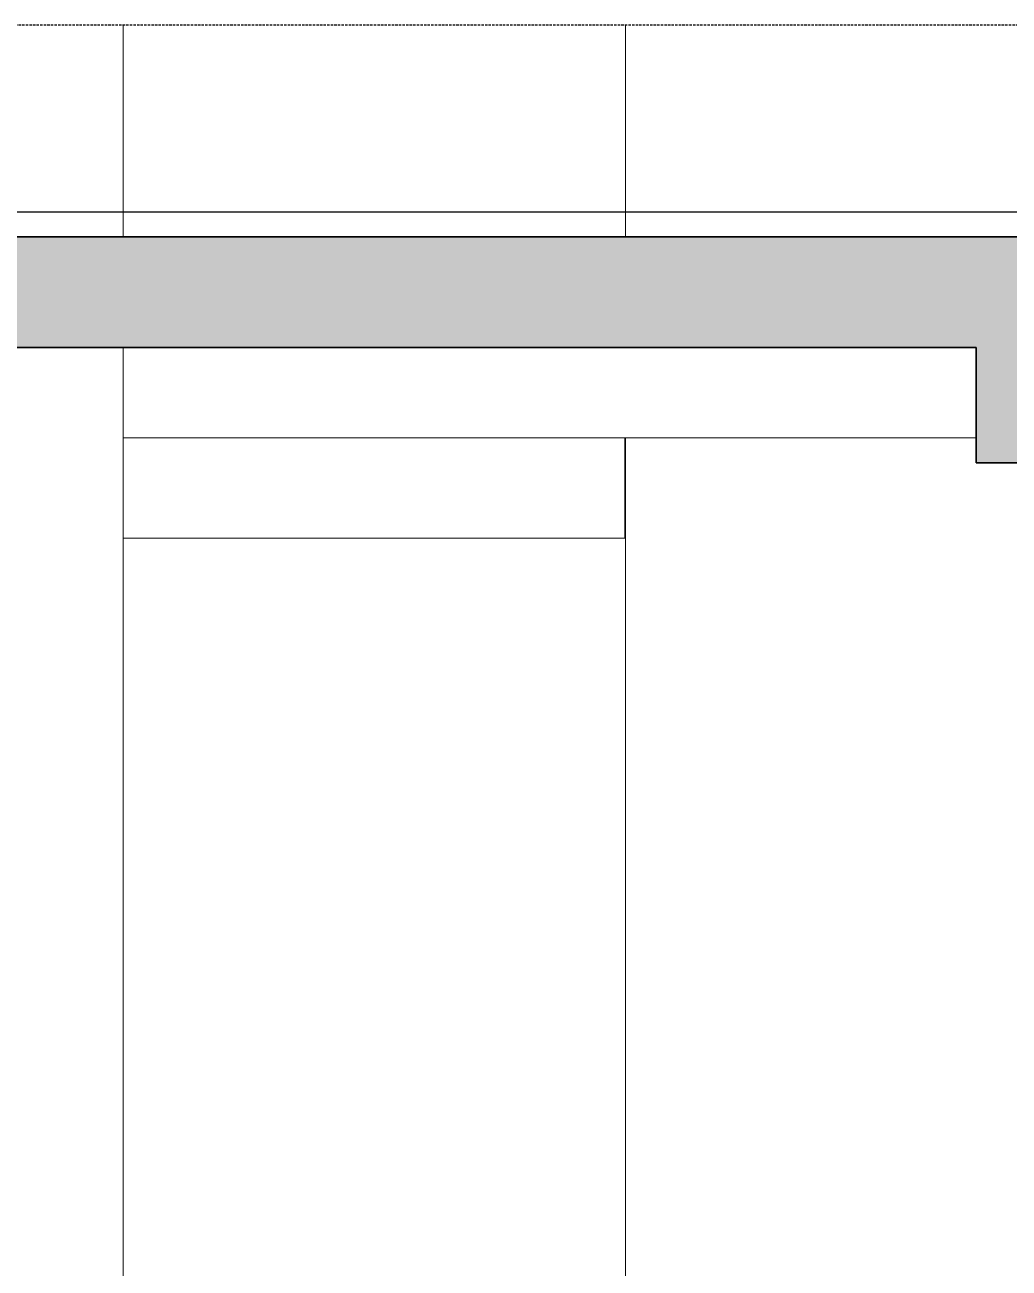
# Model space of a CAD drawing. Header units: millimetres. Extents: x 67190 to 250421, y 542 to 78637.
# Drawn here: x 118802 to 120762, y 3498 to 5972 of the extents above; entities that cross this region are included whole.
import ezdxf

# ---------------------------------------------------------------- set-up
doc = ezdxf.new("R2010")
doc.units = ezdxf.units.MM
for name, pattern in [('Centre', [31.75, 6.35, -4.7625, 15.875, -4.7625]), ('Hidden', [7.14375, 4.7625, -2.38125]), ('IMPORT-CENTER _2_', [40.64, 25.4, -5.08, 5.08, -5.08])]:
    doc.linetypes.add(name, pattern=pattern)
for name, color, linetype, lineweight in [('0-6', 130, 'Continuous', 5), ('A-DETL-GENF', 92, 'Continuous', 18), ('A-DETL-GENF-4', 92, 'Hidden', 25), ('A-DETL-GENF-5', 9, 'Continuous', 18), ('A-DETL-MEDM', 33, 'Continuous', 35), ('A-FLOR-LEVL-2', 51, 'Centre', 9), ('A-WALL', 113, 'Continuous', 18), ('G-IMPT', 8, 'Continuous', 18), ('G-IMPT-3', 8, 'IMPORT-CENTER _2_', 18), ('M-EQPM', 50, 'Continuous', 18), ('M-EQPM-2', 50, 'Continuous', 25), ('S-BEAM-2', 7, 'Continuous', 18), ('S-COLS-7', 7, 'Continuous', 18)]:
    doc.layers.add(name, color=color, linetype=linetype, lineweight=lineweight)

# ---------------------------------------------------------------- blocks, each defined once
blk = doc.blocks.new('NCV_TKTC_KET CAU_rvt-4-TKCS_CĂN HỘ LOẠI 5 - MẶT CẮT 3')
at = {"layer": 'S-BEAM-2'}
for p, q in [((31236.9, 5150), (32934.9, 5150)), ((32235.3, 4950), (32235.3, 5150)), ((31236.9, 4950), (32235.3, 4950))]:
    blk.add_line(p, q, dxfattribs=at)
at = {"layer": 'S-COLS-7'}
for p, q in [((32236.9, 5550), (32236.9, 5971.8)), ((32236.9, 2150), (32236.9, 5150))]:
    blk.add_line(p, q, dxfattribs=at)
blk = doc.blocks.new('TKTC_XREF_251221_MB TANG 2-7 - TKTC_XREF_260130_MB TANG 2-5_dwg_$cc-4746812-TKCS_CĂN HỘ LOẠI 5 - MẶT CẮT 3')
at = {"layer": 'G-IMPT'}
blk.add_line((31222.5, 5600), (31222.5, 5600), dxfattribs=at)
at = {"layer": 'G-IMPT-3'}
blk.add_line((31265, 5600), (31180.1, 5600), dxfattribs=at)
at = {"layer": 'M-EQPM'}
for p, q in [((31254.1, 5600), (31191, 5600)), ((31191, 5600), (31222.5, 5600)), ((31222.5, 5600), (31254.1, 5600))]:
    blk.add_line(p, q, dxfattribs=at)
blk = doc.blocks.new('TKTC_XREF_251221_MB TANG 2-7 - TKTC_XREF_260130_MB TANG 2-5_dwg_CUM U_DN150-4746811-TKCS_CĂN HỘ LOẠI 5 - MẶT CẮT 3')
at = {"layer": 'G-IMPT'}
for p, q in [((31182.1, 5600), (31181.5, 5600)), ((31181.5, 5600), (31182.1, 5600)), ((31181.5, 5600), (31182.1, 5600)), ((31182.1, 5600), (31181.5, 5600)), ((31185.3, 5600), (31182.1, 5600)), ((31182.1, 5600), (31185.3, 5600)), ((31185.3, 5600), (31182.1, 5600)), ((31182.1, 5600), (31185.3, 5600)), ((31185.8, 5600), (31185.8, 5600)), ((31185.8, 5600), (31185.8, 5600)), ((31185.8, 5600), (31188.6, 5600)), ((31188.6, 5600), (31185.8, 5600)), ((31188.6, 5600), (31185.8, 5600)), ((31188.6, 5600), (31185.8, 5600)), ((31185.8, 5600), (31188.6, 5600)), ((31188.6, 5600), (31185.8, 5600)), ((31188.6, 5600), (31185.8, 5600)), ((31188.6, 5600), (31185.8, 5600)), ((31188.6, 5600), (31189.8, 5600)), ((31189.8, 5600), (31188.6, 5600)), ((31188.6, 5600), (31189.8, 5600)), ((31189.8, 5600), (31188.6, 5600)), ((31189.8, 5600), (31224.3, 5600)), ((31189.8, 5600), (31224.3, 5600)), ((31189.8, 5600), (31224.3, 5600)), ((31189.8, 5600), (31224.3, 5600)), ((31224.3, 5600), (31224.3, 5600)), ((31224.3, 5600), (31224.3, 5600)), ((31224.3, 5600), (31259.8, 5600)), ((31259.8, 5600), (31224.3, 5600))]:
    blk.add_line(p, q, dxfattribs=at)
blk = doc.blocks.new('TKTC_XREF_251221_MB TANG 2-7 - TKTC_XREF_260130_MB TANG 2-5_dwg_CUM U_DN150-V67-TKCS_CĂN HỘ LOẠI 5 - MẶT CẮT 3')
at = {"layer": 'G-IMPT'}
for p, q in [((31180.8, 5600), (31180.1, 5600)), ((31180.1, 5600), (31180.8, 5600)), ((31180.1, 5600), (31180.8, 5600)), ((31180.8, 5600), (31180.1, 5600)), ((31184.6, 5600), (31180.8, 5600)), ((31180.8, 5600), (31184.6, 5600)), ((31184.6, 5600), (31180.8, 5600)), ((31180.8, 5600), (31184.6, 5600)), ((31185.3, 5600), (31185.3, 5600)), ((31185.3, 5600), (31185.3, 5600)), ((31185.3, 5600), (31188.6, 5600)), ((31188.6, 5600), (31185.3, 5600)), ((31188.6, 5600), (31185.3, 5600)), ((31188.6, 5600), (31185.3, 5600)), ((31185.3, 5600), (31188.6, 5600)), ((31188.6, 5600), (31185.3, 5600)), ((31188.6, 5600), (31185.3, 5600)), ((31188.6, 5600), (31185.3, 5600)), ((31188.6, 5600), (31189.9, 5600)), ((31189.9, 5600), (31188.6, 5600)), ((31188.6, 5600), (31189.9, 5600)), ((31189.9, 5600), (31188.6, 5600)), ((31189.9, 5600), (31231.1, 5600)), ((31189.9, 5600), (31231.1, 5600)), ((31189.9, 5600), (31231.1, 5600)), ((31189.9, 5600), (31231.1, 5600)), ((31231.1, 5600), (31267.6, 5600)), ((31267.6, 5600), (31231.1, 5600)), ((31231.1, 5600), (31269.8, 5600)), ((31269.8, 5600), (31231.1, 5600)), ((31231.1, 5600), (31273.3, 5600)), ((31273.3, 5600), (31231.1, 5600))]:
    blk.add_line(p, q, dxfattribs=at)
blk = doc.blocks.new('TKTC_XREF_251221_MB TANG 2-7 - TKTC_XREF_260130_MB TANG 2-5_dwg_$cc-V68-TKCS_CĂN HỘ LOẠI 5 - MẶT CẮT 3')
at = {"layer": 'G-IMPT'}
for p, q in [((31231.1, 5600), (31195.4, 5600)), ((31195.4, 5600), (31266.7, 5600)), ((31266.7, 5600), (31231.1, 5600))]:
    blk.add_line(p, q, dxfattribs=at)
at = {"layer": 'G-IMPT-3'}
blk.add_line((31281.6, 5600), (31180.5, 5600), dxfattribs=at)
at = {"layer": 'M-EQPM'}
for p, q in [((31268.6, 5600), (31193.5, 5600)), ((31193.5, 5600), (31231.1, 5600)), ((31231.1, 5600), (31268.6, 5600))]:
    blk.add_line(p, q, dxfattribs=at)
blk = doc.blocks.new('TKTC_XREF_251221_MB TANG 2-7 - TKTC_XREF_260130_MB TANG 2-5_dwg_$cc-4746805-TKCS_CĂN HỘ LOẠI 5 - MẶT CẮT 3')
at = {"layer": 'G-IMPT-3'}
for p, q in [((31264.2, 5600), (31183.6, 5600)), ((31223.9, 5600), (31223.9, 5600))]:
    blk.add_line(p, q, dxfattribs=at)
at = {"layer": 'M-EQPM'}
for p, q in [((31194, 5600), (31250.9, 5600)), ((31250.9, 5600), (31194, 5600)), ((31223.9, 5600), (31223.9, 5600)), ((31223.9, 5600), (31223.9, 5600)), ((31223.9, 5600), (31223.9, 5600))]:
    blk.add_line(p, q, dxfattribs=at)
blk = doc.blocks.new('TKTC_XREF_251221_MB TANG 2-7 - TKTC_XREF_260130_MB TANG 2-5_dwg_CUM U_DN100-4746799-TKCS_CĂN HỘ LOẠI 5 - MẶT CẮT 3')
at = {"layer": 'G-IMPT'}
for p, q in [((31182.4, 5600), (31182.9, 5600)), ((31182.9, 5600), (31182.4, 5600)), ((31182.4, 5600), (31182.9, 5600)), ((31182.9, 5600), (31182.4, 5600)), ((31185.7, 5600), (31182.9, 5600)), ((31182.9, 5600), (31185.7, 5600)), ((31185.7, 5600), (31182.9, 5600)), ((31182.9, 5600), (31185.7, 5600)), ((31186.2, 5600), (31186.2, 5600)), ((31186.2, 5600), (31186.2, 5600)), ((31186.2, 5600), (31188.8, 5600)), ((31188.8, 5600), (31186.2, 5600)), ((31188.8, 5600), (31186.2, 5600)), ((31188.8, 5600), (31186.2, 5600)), ((31186.2, 5600), (31188.8, 5600)), ((31188.8, 5600), (31186.2, 5600)), ((31188.8, 5600), (31186.2, 5600)), ((31188.8, 5600), (31186.2, 5600)), ((31188.8, 5600), (31189.8, 5600)), ((31189.8, 5600), (31188.8, 5600)), ((31188.8, 5600), (31189.8, 5600)), ((31189.8, 5600), (31188.8, 5600)), ((31189.8, 5600), (31223.9, 5600)), ((31189.8, 5600), (31223.9, 5600)), ((31189.8, 5600), (31223.9, 5600)), ((31189.8, 5600), (31223.9, 5600)), ((31223.9, 5600), (31223.9, 5600)), ((31223.9, 5600), (31223.9, 5600)), ((31223.9, 5600), (31259.2, 5600)), ((31259.2, 5600), (31223.9, 5600))]:
    blk.add_line(p, q, dxfattribs=at)
blk = doc.blocks.new('TKTC_XREF_251221_MB TANG 2-7 - TKTC_XREF_260130_MB TANG 2-5_dwg_CUM U_DN150-V69-TKCS_CĂN HỘ LOẠI 5 - MẶT CẮT 3')
at = {"layer": 'G-IMPT'}
for p, q in [((31178.8, 5600), (31178, 5600)), ((31178, 5600), (31178.8, 5600)), ((31178, 5600), (31178.8, 5600)), ((31178.8, 5600), (31178, 5600)), ((31183.3, 5600), (31178.8, 5600)), ((31178.8, 5600), (31183.3, 5600)), ((31183.3, 5600), (31178.8, 5600)), ((31178.8, 5600), (31183.3, 5600)), ((31184.1, 5600), (31184.1, 5600)), ((31184.1, 5600), (31184.1, 5600)), ((31184.1, 5600), (31184.1, 5600)), ((31184.1, 5600), (31184.1, 5600)), ((31184.1, 5600), (31184.1, 5600)), ((31184.1, 5600), (31184.1, 5600)), ((31184.1, 5600), (31188.2, 5600)), ((31188.2, 5600), (31184.1, 5600)), ((31188.2, 5600), (31184.1, 5600)), ((31188.2, 5600), (31184.1, 5600)), ((31184.1, 5600), (31188.2, 5600)), ((31188.2, 5600), (31184.1, 5600)), ((31188.2, 5600), (31184.1, 5600)), ((31188.2, 5600), (31184.1, 5600)), ((31188.2, 5600), (31189.8, 5600)), ((31189.8, 5600), (31188.2, 5600)), ((31188.2, 5600), (31189.8, 5600)), ((31189.8, 5600), (31188.2, 5600)), ((31189.8, 5600), (31239.1, 5600)), ((31189.8, 5600), (31239.1, 5600)), ((31189.8, 5600), (31239.1, 5600)), ((31189.8, 5600), (31239.1, 5600)), ((31239.1, 5600), (31283, 5600)), ((31283, 5600), (31239.1, 5600)), ((31239.1, 5600), (31239.1, 5600)), ((31239.1, 5600), (31239.1, 5600))]:
    blk.add_line(p, q, dxfattribs=at)
blk = doc.blocks.new('TKTC_XREF_251221_MB TANG 2-7 - TKTC_XREF_260130_MB TANG 2-5_dwg_$cc-4746800-TKCS_CĂN HỘ LOẠI 5 - MẶT CẮT 3')
at = {"layer": 'G-IMPT-3'}
for p, q in [((31402.5, 5600), (31176.5, 5600)), ((31289.7, 5600), (31289.4, 5600))]:
    blk.add_line(p, q, dxfattribs=at)
at = {"layer": 'M-EQPM'}
for p, q in [((31205.5, 5600), (31205.5, 5600)), ((31289.6, 5600), (31289.4, 5600)), ((31289.4, 5600), (31289.5, 5600)), ((31289.5, 5600), (31289.6, 5600))]:
    blk.add_line(p, q, dxfattribs=at)
blk = doc.blocks.new('TKTC_XREF_251221_MB TANG 2-7 - TKTC_XREF_260130_MB TANG 2-5_dwg_CUM U_DN100-4746796-TKCS_CĂN HỘ LOẠI 5 - MẶT CẮT 3')
at = {"layer": 'G-IMPT'}
for p, q in [((31169.3, 5600), (31170.7, 5600)), ((31170.7, 5600), (31169.3, 5600)), ((31169.3, 5600), (31169.3, 5600)), ((31169.5, 5600), (31170.9, 5600)), ((31170.9, 5600), (31169.5, 5600)), ((31169.5, 5600), (31169.5, 5600)), ((31173, 5600), (31173, 5600)), ((31173.2, 5600), (31173.2, 5600)), ((31175.8, 5600), (31175.8, 5600)), ((31176, 5600), (31176.1, 5600)), ((31178.7, 5600), (31178.7, 5600)), ((31178.9, 5600), (31179, 5600)), ((31180.1, 5600), (31180.1, 5600)), ((31180.1, 5600), (31180.1, 5600)), ((31180.1, 5600), (31180.1, 5600)), ((31187.2, 5600), (31180.1, 5600)), ((31187.2, 5600), (31180.1, 5600)), ((31180.4, 5600), (31180.4, 5600)), ((31180.4, 5600), (31180.4, 5600)), ((31180.4, 5600), (31180.4, 5600)), ((31187.4, 5600), (31180.4, 5600)), ((31187.4, 5600), (31180.4, 5600)), ((31190, 5600), (31285.8, 5600)), ((31190.3, 5600), (31286.1, 5600)), ((31286.1, 5600), (31285.8, 5600)), ((31286, 5600), (31285.8, 5600)), ((31286.1, 5600), (31285.8, 5600))]:
    blk.add_line(p, q, dxfattribs=at)
at = {"layer": 'G-IMPT', "flags": 128}
for points in [[(31178.7, 5600), (31170.7, 5600), (31170.7, 5600), (31178.7, 5600)], [(31178.9, 5600), (31170.9, 5600), (31170.9, 5600), (31179, 5600)], [(31180.1, 5600), (31187.2, 5600), (31187.2, 5600), (31180.1, 5600)], [(31180.4, 5600), (31187.5, 5600), (31187.4, 5600), (31180.4, 5600)], [(31187.2, 5600), (31187.2, 5600), (31190, 5600), (31190, 5600), (31187.2, 5600), (31187.2, 5600)], [(31187.4, 5600), (31187.4, 5600), (31190.3, 5600), (31190.3, 5600), (31187.5, 5600), (31187.5, 5600)], [(31190, 5600), (31285.8, 5600), (31285.8, 5600)], [(31190.3, 5600), (31286.1, 5600), (31286, 5600)]]:
    blk.add_lwpolyline(points, dxfattribs=at)
blk = doc.blocks.new('TKTC_XREF_251221_MB TANG 2-7 - TKTC_XREF_260130_MB TANG 2-5_dwg_$cc-V70-TKCS_CĂN HỘ LOẠI 5 - MẶT CẮT 3')
at = {"layer": 'G-IMPT-3'}
for p, q in [((31071.8, 5600), (31192.9, 5600)), ((31132.8, 5600), (31131.9, 5600))]:
    blk.add_line(p, q, dxfattribs=at)
at = {"layer": 'M-EQPM'}
for p, q in [((31132.7, 5600), (31132.1, 5600)), ((31132.1, 5600), (31132.4, 5600)), ((31132.4, 5600), (31132.7, 5600)), ((31177.4, 5600), (31177.4, 5600))]:
    blk.add_line(p, q, dxfattribs=at)
blk = doc.blocks.new('TKTC_XREF_251221_MB TANG 2-7 - TKTC_XREF_260130_MB TANG 2-5_dwg_CUM U_DN100-V71-TKCS_CĂN HỘ LOẠI 5 - MẶT CẮT 3')
at = {"layer": 'G-IMPT'}
for p, q in [((31134.7, 5600), (31133.9, 5600)), ((31134.7, 5600), (31133.9, 5600)), ((31185.2, 5600), (31133.9, 5600)), ((31134.6, 5600), (31134, 5600)), ((31186, 5600), (31134.7, 5600)), ((31186.7, 5600), (31190.5, 5600)), ((31186.8, 5600), (31190.6, 5600)), ((31187.5, 5600), (31191.3, 5600)), ((31187.5, 5600), (31191.3, 5600)), ((31190.5, 5600), (31190.5, 5600)), ((31190.5, 5600), (31190.6, 5600)), ((31190.6, 5600), (31190.6, 5600)), ((31191.3, 5600), (31191.3, 5600)), ((31191.3, 5600), (31191.3, 5600)), ((31191.3, 5600), (31191.3, 5600)), ((31191.3, 5600), (31191.3, 5600)), ((31192, 5600), (31192.1, 5600)), ((31192.8, 5600), (31192.9, 5600)), ((31193.6, 5600), (31193.6, 5600)), ((31194.4, 5600), (31194.4, 5600)), ((31195.1, 5600), (31195.1, 5600)), ((31196.4, 5600), (31195.6, 5600)), ((31195.6, 5600), (31196.3, 5600)), ((31196.3, 5600), (31197.1, 5600)), ((31196.3, 5600), (31196.4, 5600)), ((31197.1, 5600), (31196.4, 5600)), ((31197.1, 5600), (31197.1, 5600))]:
    blk.add_line(p, q, dxfattribs=at)
at = {"layer": 'G-IMPT', "flags": 128}
for points in [[(31185.3, 5600), (31133.9, 5600), (31134, 5600)], [(31186, 5600), (31134.7, 5600), (31134.6, 5600)], [(31186.7, 5600), (31186.7, 5600), (31185.2, 5600), (31185.3, 5600), (31186.8, 5600), (31186.8, 5600)], [(31187.5, 5600), (31187.5, 5600), (31185.9, 5600), (31186, 5600), (31187.6, 5600), (31187.5, 5600)], [(31190.6, 5600), (31186.8, 5600), (31186.7, 5600), (31190.5, 5600)], [(31191.3, 5600), (31187.5, 5600), (31187.5, 5600), (31191.3, 5600)], [(31191.3, 5600), (31195.6, 5600), (31195.6, 5600), (31191.3, 5600)], [(31192, 5600), (31196.3, 5600), (31196.4, 5600), (31192.1, 5600)]]:
    blk.add_lwpolyline(points, dxfattribs=at)
blk = doc.blocks.new('TKTC_XREF_251221_MB TANG 2-7 - TKTC_XREF_260130_MB TANG 2-5_dwg_$cc-4746795-TKCS_CĂN HỘ LOẠI 5 - MẶT CẮT 3')
at = {"layer": 'G-IMPT-3'}
for p, q in [((31043.3, 5600), (31196.3, 5600)), ((31119.9, 5600), (31119.8, 5600))]:
    blk.add_line(p, q, dxfattribs=at)
at = {"layer": 'M-EQPM'}
for p, q in [((31119.8, 5600), (31119.9, 5600)), ((31119.9, 5600), (31119.8, 5600)), ((31119.8, 5600), (31119.8, 5600)), ((31176.7, 5600), (31176.7, 5600))]:
    blk.add_line(p, q, dxfattribs=at)
blk = doc.blocks.new('TKTC_XREF_251221_MB TANG 2-7 - TKTC_XREF_260130_MB TANG 2-5_dwg_CUM U_DN100-V72-TKCS_CĂN HỘ LOẠI 5 - MẶT CẮT 3')
at = {"layer": 'G-IMPT'}
for p, q in [((31119.8, 5600), (31119.9, 5600)), ((31119.8, 5600), (31119.9, 5600)), ((31119.8, 5600), (31119.9, 5600)), ((31184.6, 5600), (31119.8, 5600)), ((31184.7, 5600), (31119.9, 5600)), ((31186.5, 5600), (31191.3, 5600)), ((31186.5, 5600), (31191.3, 5600)), ((31186.6, 5600), (31191.4, 5600)), ((31186.6, 5600), (31191.4, 5600)), ((31191.3, 5600), (31191.3, 5600)), ((31191.3, 5600), (31191.3, 5600)), ((31191.3, 5600), (31191.3, 5600)), ((31191.4, 5600), (31191.4, 5600)), ((31191.4, 5600), (31191.4, 5600)), ((31191.4, 5600), (31191.4, 5600)), ((31192.3, 5600), (31192.3, 5600)), ((31192.4, 5600), (31192.4, 5600)), ((31194.2, 5600), (31194.2, 5600)), ((31194.4, 5600), (31194.3, 5600)), ((31196.1, 5600), (31196.1, 5600)), ((31196.3, 5600), (31196.3, 5600)), ((31198.7, 5600), (31197.7, 5600)), ((31197.7, 5600), (31198.7, 5600)), ((31198.8, 5600), (31197.8, 5600)), ((31197.8, 5600), (31198.8, 5600)), ((31198.7, 5600), (31198.7, 5600)), ((31198.8, 5600), (31198.8, 5600))]:
    blk.add_line(p, q, dxfattribs=at)
at = {"layer": 'G-IMPT', "flags": 128}
for points in [[(31184.6, 5600), (31119.8, 5600), (31119.8, 5600)], [(31184.7, 5600), (31119.9, 5600), (31119.9, 5600)], [(31186.5, 5600), (31186.5, 5600), (31184.6, 5600), (31184.6, 5600), (31186.5, 5600), (31186.5, 5600)], [(31186.6, 5600), (31186.6, 5600), (31184.7, 5600), (31184.7, 5600), (31186.6, 5600), (31186.6, 5600)], [(31191.3, 5600), (31186.5, 5600), (31186.5, 5600), (31191.3, 5600)], [(31191.4, 5600), (31186.6, 5600), (31186.6, 5600), (31191.4, 5600)], [(31192.3, 5600), (31197.7, 5600), (31197.7, 5600), (31192.3, 5600)], [(31192.4, 5600), (31197.8, 5600), (31197.8, 5600), (31192.4, 5600)]]:
    blk.add_lwpolyline(points, dxfattribs=at)
blk = doc.blocks.new('TKTC_XREF_251221_MB TANG 2-7 - TKTC_XREF_260130_MB TANG 2-5_dwg_$cc-4746798-TKCS_CĂN HỘ LOẠI 5 - MẶT CẮT 3')
at = {"layer": 'G-IMPT-3'}
for p, q in [((31044.2, 5600), (31197.2, 5600)), ((31120.6, 5600), (31120.7, 5600))]:
    blk.add_line(p, q, dxfattribs=at)
at = {"layer": 'M-EQPM'}
for p, q in [((31120.7, 5600), (31120.6, 5600)), ((31120.6, 5600), (31120.7, 5600)), ((31120.7, 5600), (31120.7, 5600)), ((31177.5, 5600), (31177.5, 5600))]:
    blk.add_line(p, q, dxfattribs=at)
blk = doc.blocks.new('TKTC_XREF_251221_MB TANG 2-7 - TKTC_XREF_260130_MB TANG 2-5_dwg_$cc-4746797-TKCS_CĂN HỘ LOẠI 5 - MẶT CẮT 3')
at = {"layer": 'G-IMPT-3'}
for p, q in [((31072.2, 5600), (31193.3, 5600)), ((31133.2, 5600), (31132.3, 5600))]:
    blk.add_line(p, q, dxfattribs=at)
at = {"layer": 'M-EQPM'}
for p, q in [((31133.1, 5600), (31132.5, 5600)), ((31132.5, 5600), (31132.8, 5600)), ((31132.8, 5600), (31133.1, 5600)), ((31177.8, 5600), (31177.8, 5600))]:
    blk.add_line(p, q, dxfattribs=at)
blk = doc.blocks.new('TKTC_XREF_251221_MB TANG 2-7 - TKTC_XREF_260130_MB TANG 2-5_dwg_FD-4746803-TKCS_CĂN HỘ LOẠI 5 - MẶT CẮT 3')
at = {"layer": 'G-IMPT'}
for p, q in [((31886.6, 5600), (31736.6, 5600)), ((31736.6, 5600), (31886.6, 5600)), ((31758.3, 5600), (31864.9, 5600)), ((31773.9, 5600), (31849.3, 5600)), ((31773.9, 5600), (31849.3, 5600)), ((31811.6, 5600), (31811.6, 5600))]:
    blk.add_line(p, q, dxfattribs=at)
blk = doc.blocks.new('TKTC_XREF_251221_MB TANG 2-7 - TKTC_XREF_251221_MB TANG 2-7-2039446-TKCS_CĂN HỘ LOẠI 5 - MẶT CẮT 3')
at = {"layer": 'M-EQPM'}
for p, q in [((31187.9, 5600), (31139.8, 5600)), ((31139.8, 5600), (31187.9, 5600)), ((31185.7, 5600), (31234.9, 5600)), ((31234.9, 5600), (31185.7, 5600)), ((31185.7, 5600), (31234.9, 5600)), ((31234.9, 5600), (31185.7, 5600)), ((31185.7, 5600), (31234.9, 5600)), ((31234.9, 5600), (31185.7, 5600))]:
    blk.add_line(p, q, dxfattribs=at)
at = {"layer": 'M-EQPM-2'}
blk.add_line((22927.4, 5600), (34015.7, 5600), dxfattribs=at)
for name, p in [('TKTC_XREF_251221_MB TANG 2-7 - TKTC_XREF_260130_MB TANG 2-5_dwg_$cc-4746795-TKCS_CĂN HỘ LOẠI 5 - MẶT CẮT 3', (0, 0)), ('TKTC_XREF_251221_MB TANG 2-7 - TKTC_XREF_260130_MB TANG 2-5_dwg_$cc-4746795-TKCS_CĂN HỘ LOẠI 5 - MẶT CẮT 3', (0, 0)), ('TKTC_XREF_251221_MB TANG 2-7 - TKTC_XREF_260130_MB TANG 2-5_dwg_$cc-4746795-TKCS_CĂN HỘ LOẠI 5 - MẶT CẮT 3', (0, 0)), ('TKTC_XREF_251221_MB TANG 2-7 - TKTC_XREF_260130_MB TANG 2-5_dwg_$cc-4746798-TKCS_CĂN HỘ LOẠI 5 - MẶT CẮT 3', (0, 0)), ('TKTC_XREF_251221_MB TANG 2-7 - TKTC_XREF_260130_MB TANG 2-5_dwg_$cc-4746798-TKCS_CĂN HỘ LOẠI 5 - MẶT CẮT 3', (0, 0)), ('TKTC_XREF_251221_MB TANG 2-7 - TKTC_XREF_260130_MB TANG 2-5_dwg_$cc-4746798-TKCS_CĂN HỘ LOẠI 5 - MẶT CẮT 3', (0, 0)), ('TKTC_XREF_251221_MB TANG 2-7 - TKTC_XREF_260130_MB TANG 2-5_dwg_$cc-V70-TKCS_CĂN HỘ LOẠI 5 - MẶT CẮT 3', (0, 0)), ('TKTC_XREF_251221_MB TANG 2-7 - TKTC_XREF_260130_MB TANG 2-5_dwg_$cc-V70-TKCS_CĂN HỘ LOẠI 5 - MẶT CẮT 3', (0, 0)), ('TKTC_XREF_251221_MB TANG 2-7 - TKTC_XREF_260130_MB TANG 2-5_dwg_$cc-V70-TKCS_CĂN HỘ LOẠI 5 - MẶT CẮT 3', (0, 0)), ('TKTC_XREF_251221_MB TANG 2-7 - TKTC_XREF_260130_MB TANG 2-5_dwg_$cc-4746797-TKCS_CĂN HỘ LOẠI 5 - MẶT CẮT 3', (0, 0)), ('TKTC_XREF_251221_MB TANG 2-7 - TKTC_XREF_260130_MB TANG 2-5_dwg_$cc-4746797-TKCS_CĂN HỘ LOẠI 5 - MẶT CẮT 3', (0, 0)), ('TKTC_XREF_251221_MB TANG 2-7 - TKTC_XREF_260130_MB TANG 2-5_dwg_$cc-4746797-TKCS_CĂN HỘ LOẠI 5 - MẶT CẮT 3', (0, 0)), ('TKTC_XREF_251221_MB TANG 2-7 - TKTC_XREF_260130_MB TANG 2-5_dwg_CUM U_DN100-V72-TKCS_CĂN HỘ LOẠI 5 - MẶT CẮT 3', (0, 0)), ('TKTC_XREF_251221_MB TANG 2-7 - TKTC_XREF_260130_MB TANG 2-5_dwg_CUM U_DN100-V72-TKCS_CĂN HỘ LOẠI 5 - MẶT CẮT 3', (0, 0)), ('TKTC_XREF_251221_MB TANG 2-7 - TKTC_XREF_260130_MB TANG 2-5_dwg_CUM U_DN100-V72-TKCS_CĂN HỘ LOẠI 5 - MẶT CẮT 3', (0, 0)), ('TKTC_XREF_251221_MB TANG 2-7 - TKTC_XREF_260130_MB TANG 2-5_dwg_CUM U_DN100-V72-TKCS_CĂN HỘ LOẠI 5 - MẶT CẮT 3', (0.8, 0)), ('TKTC_XREF_251221_MB TANG 2-7 - TKTC_XREF_260130_MB TANG 2-5_dwg_CUM U_DN100-V72-TKCS_CĂN HỘ LOẠI 5 - MẶT CẮT 3', (0.8, 0)), ('TKTC_XREF_251221_MB TANG 2-7 - TKTC_XREF_260130_MB TANG 2-5_dwg_CUM U_DN100-V72-TKCS_CĂN HỘ LOẠI 5 - MẶT CẮT 3', (0.8, 0)), ('TKTC_XREF_251221_MB TANG 2-7 - TKTC_XREF_260130_MB TANG 2-5_dwg_CUM U_DN100-V71-TKCS_CĂN HỘ LOẠI 5 - MẶT CẮT 3', (0, 0)), ('TKTC_XREF_251221_MB TANG 2-7 - TKTC_XREF_260130_MB TANG 2-5_dwg_CUM U_DN100-V71-TKCS_CĂN HỘ LOẠI 5 - MẶT CẮT 3', (0, 0)), ('TKTC_XREF_251221_MB TANG 2-7 - TKTC_XREF_260130_MB TANG 2-5_dwg_CUM U_DN100-V71-TKCS_CĂN HỘ LOẠI 5 - MẶT CẮT 3', (0, 0)), ('TKTC_XREF_251221_MB TANG 2-7 - TKTC_XREF_260130_MB TANG 2-5_dwg_CUM U_DN100-V71-TKCS_CĂN HỘ LOẠI 5 - MẶT CẮT 3', (0.4, 0)), ('TKTC_XREF_251221_MB TANG 2-7 - TKTC_XREF_260130_MB TANG 2-5_dwg_CUM U_DN100-V71-TKCS_CĂN HỘ LOẠI 5 - MẶT CẮT 3', (0.4, 0)), ('TKTC_XREF_251221_MB TANG 2-7 - TKTC_XREF_260130_MB TANG 2-5_dwg_CUM U_DN100-V71-TKCS_CĂN HỘ LOẠI 5 - MẶT CẮT 3', (0.4, 0)), ('TKTC_XREF_251221_MB TANG 2-7 - TKTC_XREF_260130_MB TANG 2-5_dwg_CUM U_DN100-4746796-TKCS_CĂN HỘ LOẠI 5 - MẶT CẮT 3', (0, 0)), ('TKTC_XREF_251221_MB TANG 2-7 - TKTC_XREF_260130_MB TANG 2-5_dwg_CUM U_DN100-4746796-TKCS_CĂN HỘ LOẠI 5 - MẶT CẮT 3', (0, 0)), ('TKTC_XREF_251221_MB TANG 2-7 - TKTC_XREF_260130_MB TANG 2-5_dwg_$cc-4746800-TKCS_CĂN HỘ LOẠI 5 - MẶT CẮT 3', (0, 0)), ('TKTC_XREF_251221_MB TANG 2-7 - TKTC_XREF_260130_MB TANG 2-5_dwg_$cc-4746800-TKCS_CĂN HỘ LOẠI 5 - MẶT CẮT 3', (0, 0)), ('TKTC_XREF_251221_MB TANG 2-7 - TKTC_XREF_260130_MB TANG 2-5_dwg_CUM U_DN150-V69-TKCS_CĂN HỘ LOẠI 5 - MẶT CẮT 3', (0, 0)), ('TKTC_XREF_251221_MB TANG 2-7 - TKTC_XREF_260130_MB TANG 2-5_dwg_CUM U_DN150-V69-TKCS_CĂN HỘ LOẠI 5 - MẶT CẮT 3', (0, 0)), ('TKTC_XREF_251221_MB TANG 2-7 - TKTC_XREF_260130_MB TANG 2-5_dwg_CUM U_DN150-V67-TKCS_CĂN HỘ LOẠI 5 - MẶT CẮT 3', (-0.2, 0)), ('TKTC_XREF_251221_MB TANG 2-7 - TKTC_XREF_260130_MB TANG 2-5_dwg_CUM U_DN150-V67-TKCS_CĂN HỘ LOẠI 5 - MẶT CẮT 3', (-0.2, 0)), ('TKTC_XREF_251221_MB TANG 2-7 - TKTC_XREF_260130_MB TANG 2-5_dwg_$cc-4746812-TKCS_CĂN HỘ LOẠI 5 - MẶT CẮT 3', (0, 0)), ('TKTC_XREF_251221_MB TANG 2-7 - TKTC_XREF_260130_MB TANG 2-5_dwg_CUM U_DN150-V67-TKCS_CĂN HỘ LOẠI 5 - MẶT CẮT 3', (0, 0)), ('TKTC_XREF_251221_MB TANG 2-7 - TKTC_XREF_260130_MB TANG 2-5_dwg_$cc-4746812-TKCS_CĂN HỘ LOẠI 5 - MẶT CẮT 3', (0, 0)), ('TKTC_XREF_251221_MB TANG 2-7 - TKTC_XREF_260130_MB TANG 2-5_dwg_$cc-V68-TKCS_CĂN HỘ LOẠI 5 - MẶT CẮT 3', (0, 0)), ('TKTC_XREF_251221_MB TANG 2-7 - TKTC_XREF_260130_MB TANG 2-5_dwg_$cc-V68-TKCS_CĂN HỘ LOẠI 5 - MẶT CẮT 3', (0, 0)), ('TKTC_XREF_251221_MB TANG 2-7 - TKTC_XREF_260130_MB TANG 2-5_dwg_$cc-V68-TKCS_CĂN HỘ LOẠI 5 - MẶT CẮT 3', (0, 0)), ('TKTC_XREF_251221_MB TANG 2-7 - TKTC_XREF_260130_MB TANG 2-5_dwg_CUM U_DN150-4746811-TKCS_CĂN HỘ LOẠI 5 - MẶT CẮT 3', (0, 0)), ('TKTC_XREF_251221_MB TANG 2-7 - TKTC_XREF_260130_MB TANG 2-5_dwg_CUM U_DN150-4746811-TKCS_CĂN HỘ LOẠI 5 - MẶT CẮT 3', (0, 0)), ('TKTC_XREF_251221_MB TANG 2-7 - TKTC_XREF_260130_MB TANG 2-5_dwg_CUM U_DN100-4746799-TKCS_CĂN HỘ LOẠI 5 - MẶT CẮT 3', (0, 0)), ('TKTC_XREF_251221_MB TANG 2-7 - TKTC_XREF_260130_MB TANG 2-5_dwg_$cc-4746805-TKCS_CĂN HỘ LOẠI 5 - MẶT CẮT 3', (0, 0)), ('TKTC_XREF_251221_MB TANG 2-7 - TKTC_XREF_260130_MB TANG 2-5_dwg_FD-4746803-TKCS_CĂN HỘ LOẠI 5 - MẶT CẮT 3', (0, 0))]:
    blk.add_blockref(name, p)
at = {"xscale": 1.2, "yscale": 1.2, "zscale": 1.2}
for p in [(-6239.7, -1120), (-6238, -1120)]:
    blk.add_blockref('TKTC_XREF_251221_MB TANG 2-7 - TKTC_XREF_260130_MB TANG 2-5_dwg_$cc-V68-TKCS_CĂN HỘ LOẠI 5 - MẶT CẮT 3', p, dxfattribs=at)
blk = doc.blocks.new('BORDER VIEW - BORDER VIEW-2590529-TKCS_CĂN HỘ LOẠI 5 - MẶT CẮT 3')
at = {"layer": 'A-DETL-GENF-4'}
blk.add_line((23077.4, 5971.8), (33865.7, 5971.8), dxfattribs=at)

msp = doc.modelspace()

# ---------------------------------------------------------------- hatches: boundary and pattern name
at = {"layer": 'A-DETL-GENF-5'}
h = msp.add_hatch(dxfattribs=at)
h.set_pattern_fill('FP_8', color=256, style=0, pattern_type=2)
h.set_pattern_definition([(50, (116194.96, 15875), (364.368, -31.8783), [38.1, -419.1]), (355, (116194.96, 15875), (-70.486, 382.113), [30.48, -335.28]), (100.451, (116225.33, 15872.34), (293.885, 350.233), [32.38, -356.18]), (46.184, (116194.96, 15976.6), (542.158, -84.086), [57.15, -628.65]), (96.636, (116240.14, 15969.6), (474.805, 494.855), [48.57, -534.27]), (351.184, (116194.96, 15976.6), (474.81, 494.85), [45.72, -502.92]), (21, (116245.76, 15951.2), (303.2285, -204.5305), [38.1, -419.1]), (326, (116245.76, 15951.2), (123.604, 368.376), [30.48, -335.28]), (71.451, (116271.03, 15934.16), (426.834, 163.843), [32.38, -356.18]), (37.5, (116194.96, 15875), (6.1766, 169.1102), [3.353, -327.863, 3.353, -337.007, -336.55]), (37.5, (116194.96, 15875), (6.1766, 169.1102), [-671.576, 3.353, -333.197]), (7.5, (116194.96, 15875), (133.6389, 200.3615), [3.353, -190.703, 3.353, -320.243, -128.27]), (7.5, (116194.96, 15875), (133.6389, 200.3615), [-517.652, 3.353, -124.917]), (327.5, (116081.68, 15875), (271.1818, -11.4584), [3.353, -123.647, 3.353, -392.887, -525.78]), (327.5, (116081.68, 15875), (271.1818, -11.4584), [-523.24, 3.353, -522.427]), (317.5, (116030.88, 15875), (296.2585, 50.853), [3.353, -161.747, 3.353, -259.791, -373.38]), (317.5, (116030.88, 15875), (296.2585, 50.853), [-428.244, 3.353, -370.027]), (45, (116194.96, 15875), (-125.7236, 125.7236), []), (45, (116194.96, 16065.5), (-125.7236, 125.7236), [])])
h.paths.add_polyline_path([(112298.3, 1600), (112596.7, 1600), (112596.7, 1950), (116598.3, 1950), (116598.3, 1750), (116798.3, 1750), (116798.3, 1930), (120696.3, 1930), (120696.3, 1700), (121296.3, 1700), (121296.3, 1950), (121777.1, 1950), (121777.1, 2150), (112296.7, 2150), (112296.7, 1600)])
h.paths.add_polyline_path([(112498.3, 4950), (112596.7, 4950), (112596.7, 5380), (116598.3, 5380), (116598.3, 5150), (116798.3, 5150), (116798.3, 5330), (120696.3, 5330), (120696.3, 5100), (121296.3, 5100), (121296.3, 5350), (121777.1, 5350), (121777.1, 5550), (112296.7, 5550), (112296.7, 4950), (112298.8, 4950)])

# ---------------------------------------------------------------- linework, layer by layer
at = {"layer": 'A-DETL-MEDM'}
for p, q in [((121777.1, 5550), (112296.7, 5550)), ((116798.3, 5330), (120696.3, 5330)), ((120696.3, 5330), (120696.3, 5100)), ((120696.3, 5100), (121296.3, 5100))]:
    msp.add_line(p, q, dxfattribs=at)
at = {"layer": 'A-FLOR-LEVL-2'}
msp.add_line((110279.8, 5600), (122443.2, 5600), dxfattribs=at)
at = {"layer": 'A-WALL'}
for p, q in [((118997.9, 5971.8), (118997.9, 5550)), ((118998.3, 5600), (118547.9, 5600)), ((118998.3, 5600), (118998.3, 5550)), ((118998.3, 5330), (118998.3, 2200))]:
    msp.add_line(p, q, dxfattribs=at)

# ---------------------------------------------------------------- block references
at = {"layer": '0-6'}
msp.add_blockref('NCV_TKTC_KET CAU_rvt-4-TKCS_CĂN HỘ LOẠI 5 - MẶT CẮT 3', (87761.4, 0), dxfattribs=at)
at = {"layer": 'A-DETL-GENF'}
msp.add_blockref('BORDER VIEW - BORDER VIEW-2590529-TKCS_CĂN HỘ LOẠI 5 - MẶT CẮT 3', (87761.4, 0), dxfattribs=at)
at = {"layer": 'M-EQPM'}
msp.add_blockref('TKTC_XREF_251221_MB TANG 2-7 - TKTC_XREF_251221_MB TANG 2-7-2039446-TKCS_CĂN HỘ LOẠI 5 - MẶT CẮT 3', (87761.4, 0), dxfattribs=at)

doc.saveas('drawing.dxf')
